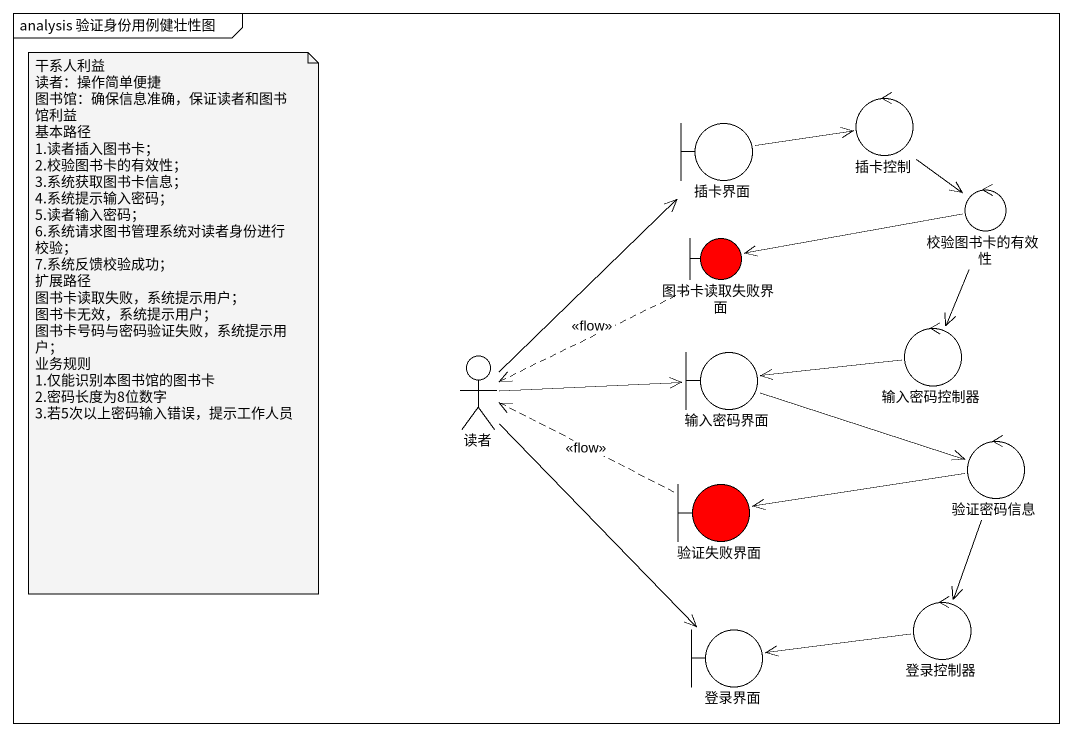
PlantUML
@startuml
mainframe analysis 验证身份用例健壮性图
control 插卡控制
boundary 插卡界面
control 校验图书卡的有效性
boundary 图书卡读取失败界面 #FF0000
boundary 输入密码界面
control 输入密码控制器
actor 读者
control 验证密码信息
boundary 验证失败界面 #FF0000
boundary 登录界面
control 登录控制器
插卡控制 --> 校验图书卡的有效性
插卡界面 -right-> 插卡控制
校验图书卡的有效性 -left-> 图书卡读取失败界面
校验图书卡的有效性 --> 输入密码控制器
图书卡读取失败界面 .left.> 读者 : <<flow>>
输入密码界面 -right-> 验证密码信息
输入密码控制器 -left-> 输入密码界面
读者 -up-> 插卡界面
读者 -right-> 输入密码界面
读者 --> 登录界面
验证密码信息 -left-> 验证失败界面
验证密码信息 --> 登录控制器
验证失败界面 .left.> 读者 : <<flow>>
登录控制器 -left-> 登录界面
note as N1
  干系人利益
  读者：操作简单便捷
  图书馆：确保信息准确，保证读者和图书馆利益
  基本路径
  1.读者插入图书卡；
  2.校验图书卡的有效性；
  3.系统获取图书卡信息；
  4.系统提示输入密码；
  5.读者输入密码；
  6.系统请求图书管理系统对读者身份进行校验；
  7.系统反馈校验成功；
  扩展路径
  图书卡读取失败，系统提示用户；
  图书卡无效，系统提示用户；
  图书卡号码与密码验证失败，系统提示用户；
  业务规则
  1.仅能识别本图书馆的图书卡
  2.密码长度为8位数字
  3.若5次以上密码输入错误，提示工作人员
end note
@enduml
